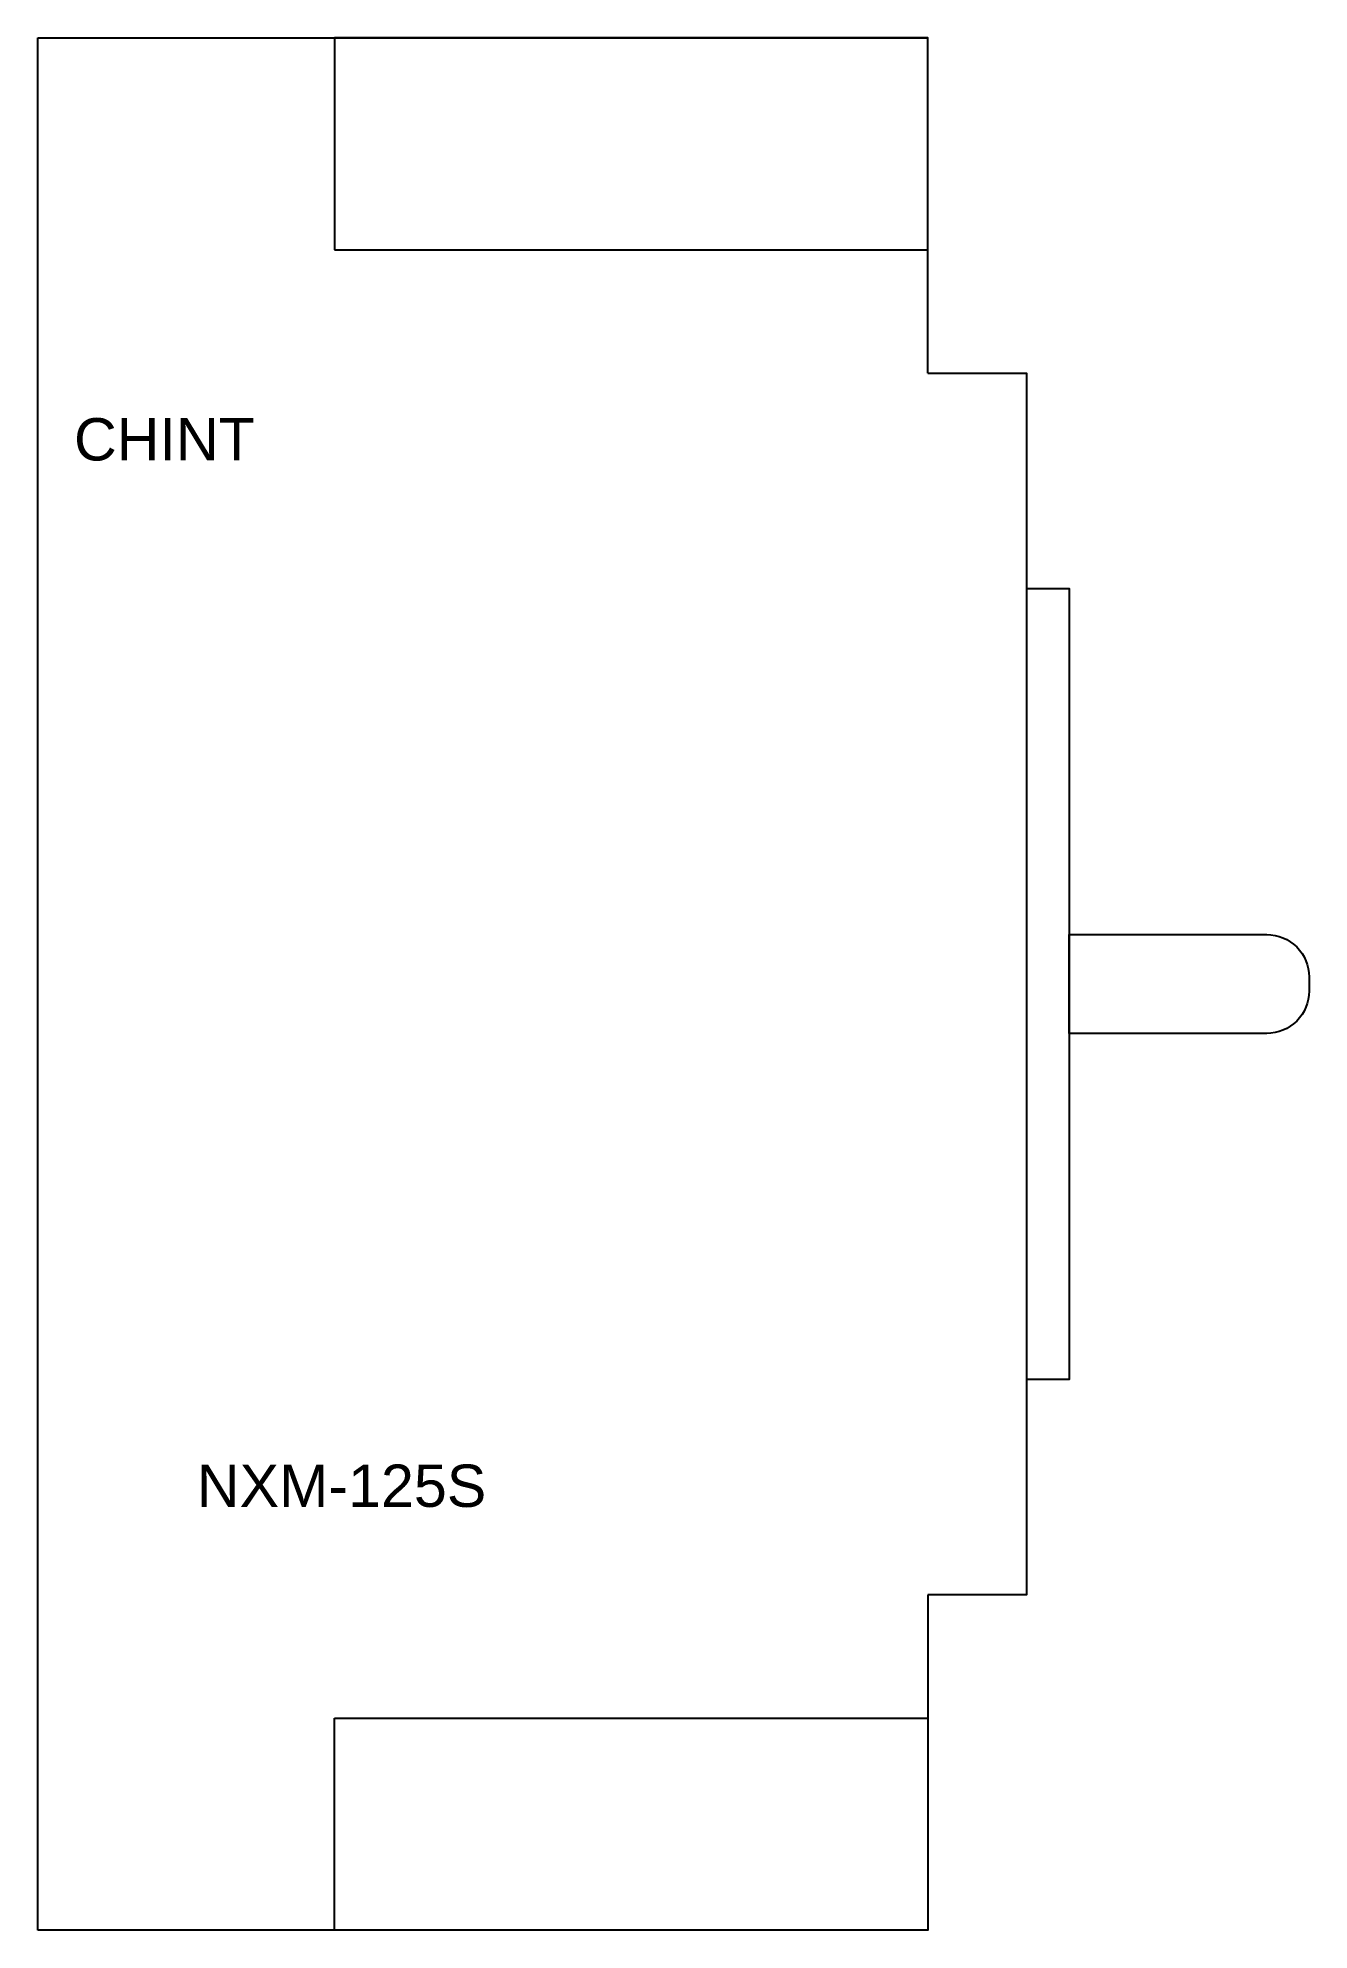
# Model space of a CAD drawing. Header units: inches. Extents: x 0 to 90, y 0 to 134.
import ezdxf

# ---------------------------------------------------------------- set-up
doc = ezdxf.new("R2010")
doc.units = ezdxf.units.IN
doc.styles.add('arial', font='arial.ttf')

# ---------------------------------------------------------------- blocks, each defined once
blk = doc.blocks.new('nxm-125-2')
at = {"color": 7}
for p, q in [((29591.41, -128993.18), (29654.41, -128993.18)), ((29591.41, -129127.18), (29591.41, -128993.18)), ((29654.41, -129016.93), (29654.41, -128993.18)), ((29661.41, -129032.18), (29661.41, -129088.18)), ((29654.41, -129103.43), (29654.41, -129127.18)), ((29654.41, -129127.18), (29591.41, -129127.18))]:
    blk.add_line(p, q, dxfattribs=at)
for points in [[(29612.41, -129008.18), (29654.41, -129008.18), (29654.41, -128993.18), (29612.41, -128993.18)], [(29612.41, -129112.18), (29654.41, -129112.18), (29654.41, -129127.18), (29612.41, -129127.18)]]:
    blk.add_lwpolyline(points, close=True, dxfattribs=at)
for points in [[(29654.41, -129016.93), (29661.41, -129016.93), (29661.41, -129032.18)], [(29661.41, -129032.18), (29664.41, -129032.18), (29664.41, -129088.18), (29661.41, -129088.18)], [(29661.41, -129088.18), (29661.41, -129103.43), (29654.41, -129103.43)]]:
    blk.add_lwpolyline(points, dxfattribs=at)
blk.add_lwpolyline([(29664.41, -129056.68), (29678.41, -129056.68, -0.414214), (29681.41, -129059.68), (29681.41, -129060.68, -0.414214), (29678.41, -129063.68), (29664.41, -129063.68)], format="xyb", close=True, dxfattribs=at)
at = {"color": 7, "char_height": 3, "attachment_point": 5, "style": 'arial'}
for s, insert, width in [('CHINT', (29600.37, -129021.63), 12.8015), ('NXM-125S', (29612.91, -129095.73), 34.0899)]:
    blk.add_mtext(s, dxfattribs=dict(at, insert=insert, width=width))

msp = doc.modelspace()

# ---------------------------------------------------------------- block references
msp.add_blockref('nxm-125-2', (-29591.41, 129127.18))

doc.saveas('drawing.dxf')
